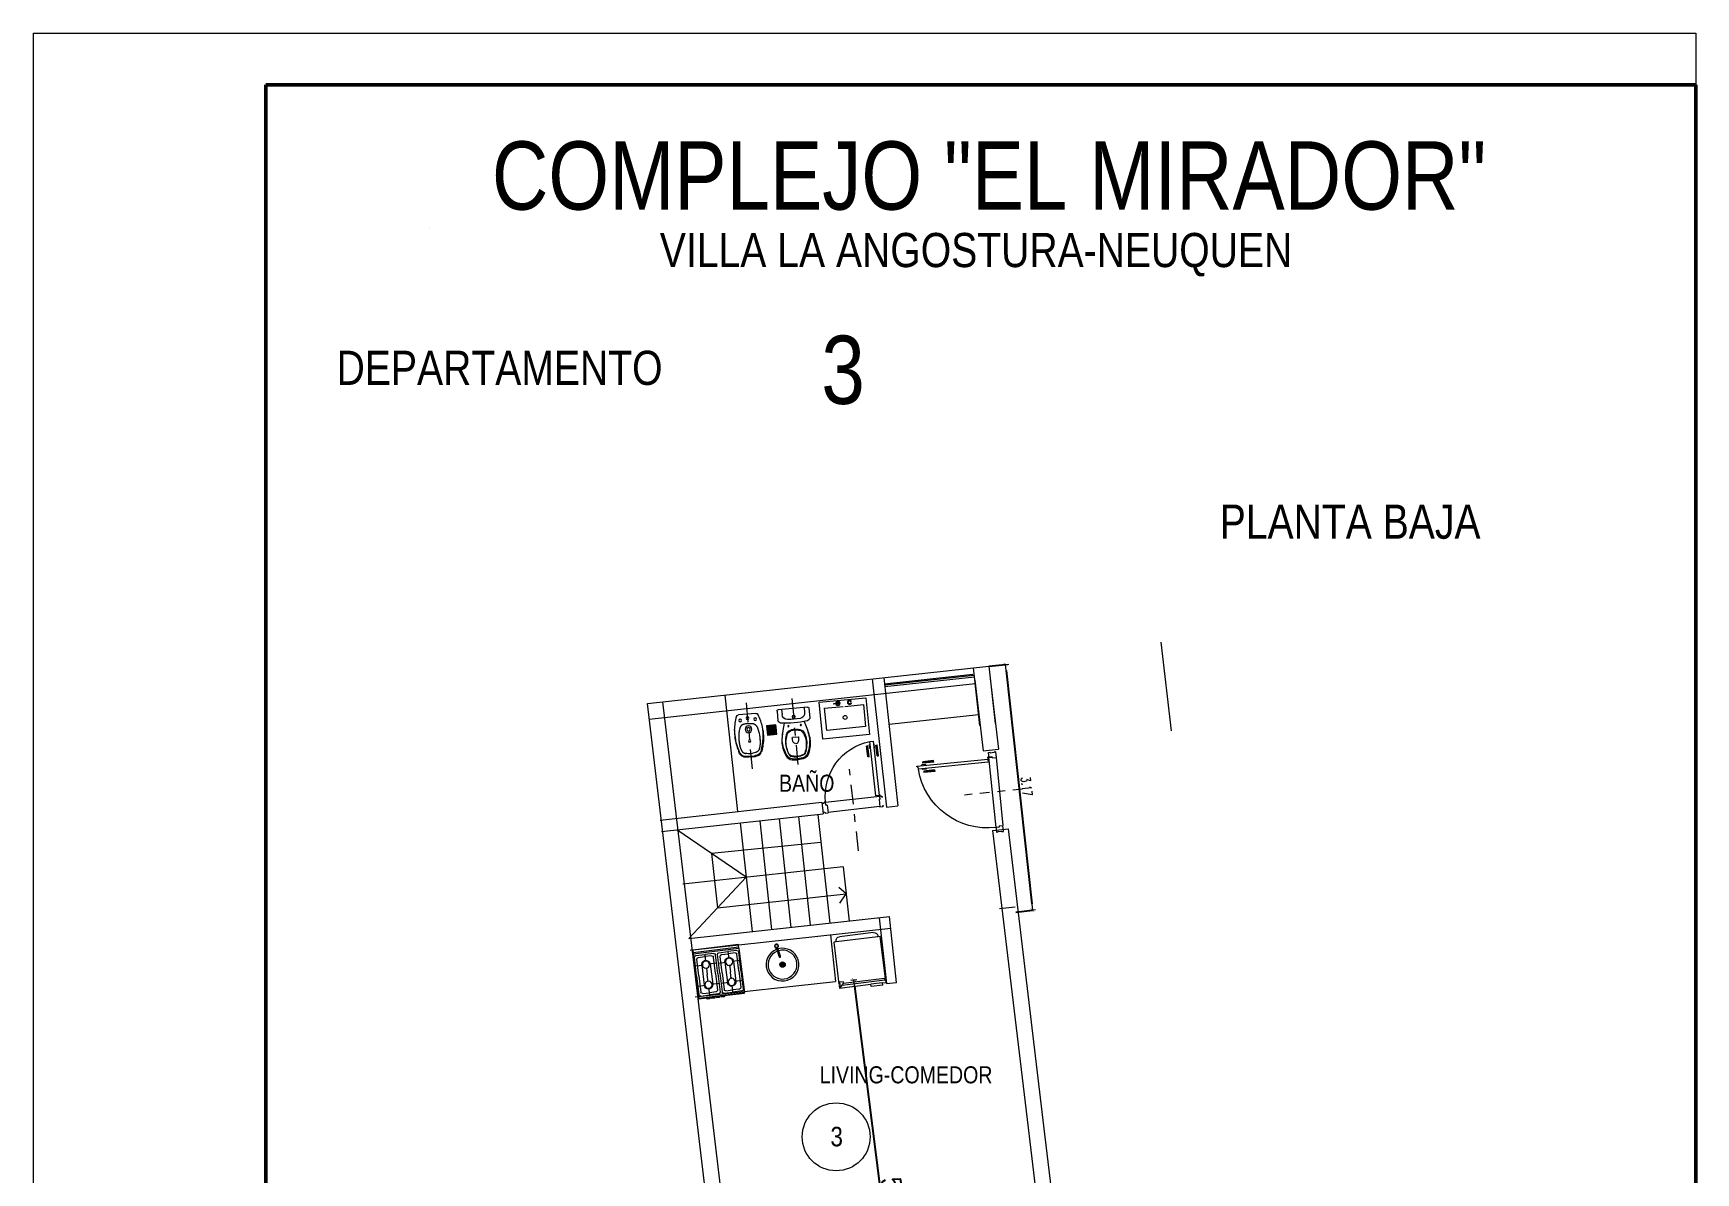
# Model space of a CAD drawing. Header units: millimetres. Extents: x 4525 to 9082, y 179 to 563.
# Drawn here: x 5240.97 to 5262.27, y 504.27 to 518.87 of the extents above; entities that cross this region are included whole.
import ezdxf

# ---------------------------------------------------------------- set-up
doc = ezdxf.new("R2010")
doc.units = ezdxf.units.MM
doc.header["$LTSCALE"] = 100
doc.linetypes.add('ACAD_ISO04W100', pattern=[30, 24, -3, 0, -3])
doc.linetypes.add('DASHDOT2', pattern=[0.5, 0.25, -0.125, 0, -0.125])
doc.layers.get('DEFPOINTS').update_dxf_attribs({"lineweight": 5})
for name, color, linetype, lineweight in [('000-Ejes', 251, 'ACAD_ISO04W100', 5), ('004-Carpinterias', 1, 'Continuous', 18), ('004-Carpinterias Puertas', 1, 'Continuous', 13), ('005-Sanitarios', 1, 'Continuous', 18), ('006-Cotas parciales', 7, 'Continuous', 5), ('A01-Barrido', 250, 'Continuous', 5), ('A01-Carpinterias', 1, 'Continuous', 18), ('E02-Columnas texto', 1, 'Continuous', 9), ('EQ-cocinas', 24, 'Continuous', 18), ('HATCH MUROS', 251, 'Continuous', 9), ('LINEA', 8, 'Continuous', 5), ('SANIT', 12, 'Continuous', 13), ('SANIT-INT', 11, 'Continuous', 5)]:
    doc.layers.add(name, color=color, linetype=linetype, lineweight=lineweight)
doc.layers.add('CONT-MNR', color=47, linetype='Continuous')
doc.styles.add('AREAL', font='ARIALN.TTF')
doc.styles.add('COTAS', font='ROMANS.shx', dxfattribs={"width": 0.7})
doc.dimstyles.new('COTA40', dxfattribs={"dimscale": 0.4, "dimtxt": 0.3, "dimasz": 0.2, "dimexe": 0, "dimexo": 0, "dimgap": 0.09, "dimtad": 1, "dimzin": 0, "dimdsep": 46, "dimtxsty": 'COTAS', "dimblk1": 'COTA_N', "dimblk2": 'COTA_N', "dimsah": 1, "dimcen": 0.1, "dimclrd": 1, "dimclre": 8, "dimclrt": 5, "dimaunit": 1, "dimadec": 3, "dimazin": 0, "dimtfac": 1, "dimtix": 1, "dimtmove": 2, "dimatfit": 3, "dimldrblk": 'COTA_N', "dimfxl": 0, "dimtolj": 1, "dimtzin": 0, "dimarcsym": 0})

# ---------------------------------------------------------------- blocks, each defined once
blk = doc.blocks.new('INOD-MONACO-AP-PLANTA-CON-DPTO')
at = {"layer": 'SANIT'}
for p, q in [((-0.188, 0), (0.188, 0)), ((-0.204, -0.015), (-0.204, -0.142)), ((-0.174, -0.172), (-0.197, -0.156)), ((-0.13, -0.179), (-0.156, -0.27)), ((0.127, -0.18), (0.152, -0.27)), ((0.174, -0.172), (0.197, -0.156)), ((0.204, -0.015), (0.204, -0.142))]:
    blk.add_line(p, q, dxfattribs=at)
for points in [[(-0.104, -0.3, 0.02892), (-0.111, -0.31, 0.156998), (-0.133, -0.488, 0.072829), (-0.105, -0.587, 0.204333), (-0.084, -0.607, 0.080392), (-0.002, -0.622)], [(-0.002, -0.27, 0.121524), (-0.085, -0.286, 0.060693)], [(-0.002, -0.27, -0.121524), (0.081, -0.286, -0.060693)], [(0.099, -0.3, -0.02892), (0.107, -0.31, -0.156998), (0.129, -0.488, -0.072829), (0.101, -0.587, -0.204333), (0.08, -0.607, -0.080392), (-0.002, -0.622)], [(-0.124, -0.609, 0.122968), (-0.091, -0.634, 0.092568), (-0.002, -0.647, 0.093376)], [(0.12, -0.609, -0.122968), (0.087, -0.634, -0.092568), (-0.002, -0.647, -0.093376)]]:
    blk.add_lwpolyline(points, format="xyb", dxfattribs=at)
for centre, radius, start, end in [((-0.189, -0.017), 0.0168, 83.451, 131.9108), ((0.189, -0.017), 0.0168, 48.0892, 96.549), ((-0.188, -0.015), 0.017, 140.4696, 180), ((-0.188, -0.142), 0.017, 180, 235.4915), ((-0.165, -0.158), 0.017, 235.4915, 261.4564), ((0, 0.94), 1.127, 261.4564, 278.5436), ((0.165, -0.158), 0.017, 278.5436, 304.5085), ((0.188, -0.142), 0.017, 304.5085, 0), ((0.188, -0.015), 0.017, 0, 39.5304), ((0.107, -0.415), 0.285, 170.2891, 184.611), ((0.408, -0.421), 0.583, 165.0356, 174.6982), ((-0.061, -0.336), 0.0558, 115.8294, 139.7492), ((0.057, -0.336), 0.0558, 40.2508, 64.1706), ((-0.412, -0.421), 0.583, 5.3018, 14.9644), ((-0.111, -0.415), 0.285, 357.2885, 9.7109), ((0.245, -0.406), 0.422, 184.3014, 206.071), ((-0.025, -0.535), 0.123, 207.5391, 216.6672), ((0.021, -0.535), 0.123, 323.3328, 332.4609), ((-0.249, -0.406), 0.422, 333.929, 356.9789)]:
    blk.add_arc(centre, radius, start, end, dxfattribs=at)
at = {"layer": 'SANIT-INT'}
for p, q in [((-0.145, 0), (-0.145, -0.067)), ((0.145, 0), (0.145, -0.067)), ((0.002, -0.368), (-0.034, -0.369)), ((0.002, -0.368), (0.037, -0.369))]:
    blk.add_line(p, q, dxfattribs=at)
for points in [[(-0.156, -0.27, 0.058031), (-0.185, -0.429, 0.099768), (-0.142, -0.607, 0.155256), (-0.096, -0.647, 0.093906), (-0.002, -0.66, 0.093906)], [(-0.003, -0.279, 0.08742), (-0.06, -0.286, 0.121524)], [(0.152, -0.27, -0.058031), (0.181, -0.429, -0.099768), (0.138, -0.607, -0.155256), (0.092, -0.647, -0.093906), (-0.002, -0.66, -0.093906)], [(-0.002, -0.279, -0.08742), (0.056, -0.286, -0.121524)]]:
    blk.add_lwpolyline(points, format="xyb", dxfattribs=at)
for centre, radius in [((0, -0.11), 0.02), ((-0.082, -0.221), 0.00743), ((0.078, -0.221), 0.00743)]:
    blk.add_circle(centre, radius, dxfattribs=at)
for centre, radius, start, end in [((-0.075, -0.067), 0.07, 180, 265.7397), ((0, 0.94), 1.08, 265.7397, 274.2603), ((0.075, -0.067), 0.07, 274.2603, 0), ((0.219, -0.443), 0.35, 174.9532, 203.9732), ((0.162, -0.448), 0.293, 156.8405, 172.9203), ((-0.036, -0.358), 0.0764, 108.7508, 160.6658), ((-0.034, -0.374), 0.005, 91.9734, 179.8282), ((0.152, -0.375), 0.191, 179.8282, 196.8593), ((-0.149, -0.375), 0.191, 343.1407, 0.1718), ((0.037, -0.374), 0.005, 0.1718, 88.0266), ((0.032, -0.358), 0.0764, 19.3342, 71.2492), ((-0.223, -0.443), 0.35, 336.0268, 5.0468), ((-0.166, -0.448), 0.293, 7.0797, 23.1595), ((-0.071, -0.572), 0.0321, 203.9732, 250.1669), ((0.005, -0.362), 0.255, 250.1669, 268.5519), ((-0.019, -0.427), 0.0118, 196.8593, 200.5908), ((0.002, -0.419), 0.0346, 200.5908, 269.6445), ((-0.009, -0.362), 0.255, 271.4481, 289.8331), ((0.001, -0.419), 0.0346, 270.3555, 339.4092), ((0.023, -0.427), 0.0118, 339.4092, 343.1407), ((0.067, -0.572), 0.0321, 289.8331, 336.0268)]:
    blk.add_arc(centre, radius, start, end, dxfattribs=at)
blk = doc.blocks.new('BIDE-MONACO-PLANTA')
at = {"layer": 'SANIT'}
blk.add_line((-0.113, 0), (0.113, 0), dxfattribs=at)
for points in [[(-0.14, -0.477), (-0.141, -0.475), (-0.142, -0.472), (-0.143, -0.469), (-0.144, -0.465), (-0.145, -0.462), (-0.146, -0.459), (-0.147, -0.456), (-0.148, -0.452), (-0.149, -0.449), (-0.15, -0.446), (-0.15, -0.443), (-0.151, -0.44), (-0.152, -0.436), (-0.153, -0.433), (-0.154, -0.43), (-0.155, -0.427), (-0.156, -0.423), (-0.156, -0.42), (-0.157, -0.417), (-0.158, -0.414), (-0.159, -0.41), (-0.16, -0.407), (-0.161, -0.404), (-0.161, -0.401), (-0.162, -0.397), (-0.163, -0.394), (-0.164, -0.391), (-0.164, -0.388), (-0.165, -0.385), (-0.166, -0.381), (-0.167, -0.378), (-0.167, -0.375), (-0.168, -0.372), (-0.169, -0.368), (-0.169, -0.365), (-0.17, -0.362), (-0.17, -0.359), (-0.171, -0.356), (-0.172, -0.352), (-0.172, -0.349), (-0.173, -0.346), (-0.173, -0.344)], [(0.14, -0.477), (0.141, -0.475), (0.142, -0.472), (0.143, -0.469), (0.144, -0.465), (0.145, -0.462), (0.146, -0.459), (0.147, -0.456), (0.148, -0.453), (0.148, -0.449), (0.149, -0.446), (0.15, -0.443), (0.151, -0.44), (0.152, -0.436), (0.153, -0.433), (0.154, -0.43), (0.154, -0.427), (0.155, -0.423), (0.156, -0.42), (0.157, -0.417), (0.158, -0.414), (0.159, -0.41), (0.16, -0.407), (0.16, -0.404), (0.161, -0.401), (0.162, -0.398), (0.163, -0.394), (0.163, -0.391), (0.164, -0.388), (0.165, -0.385), (0.166, -0.381), (0.166, -0.378), (0.167, -0.375), (0.168, -0.372), (0.168, -0.369), (0.169, -0.365), (0.17, -0.362), (0.17, -0.359), (0.171, -0.356), (0.171, -0.353), (0.172, -0.349), (0.172, -0.346), (0.173, -0.344)], [(0, -0.541), (-0.044, -0.54), (-0.048, -0.54), (-0.051, -0.539), (-0.054, -0.539), (-0.057, -0.539)], [(0, -0.541), (0.044, -0.54), (0.047, -0.54), (0.051, -0.539), (0.054, -0.539), (0.057, -0.539)], [(0, -0.541), (0, -0.541)], [(0, -0.541), (0, -0.541)]]:
    blk.add_lwpolyline(points, dxfattribs=at)
for centre, radius, start, end in [((-0.113, -0.027), 0.0267, 89.9746, 160.7192), ((0.636, -0.288), 0.82, 160.7445, 172.7215), ((1.187, -0.228), 1.365, 179.1204, 182.2097), ((0.113, -0.027), 0.0267, 19.2555, 90), ((-0.636, -0.288), 0.82, 7.2785, 19.2555), ((-0.985, -0.224), 1.163, 357.2424, 1.9588), ((1.187, -0.221), 1.365, 182.5037, 185.1806), ((-1.187, -0.22), 1.365, 354.7941, 357.4709), ((-0.022, -0.432), 0.126, 201.0557, 217.1205), ((-0.058, -0.455), 0.0844, 219.519, 265.0728), ((-0.05, -0.408), 0.131, 263.6264, 267.3039), ((0.05, -0.408), 0.131, 272.6707, 276.3482), ((0.058, -0.455), 0.0844, 274.9018, 320.4556), ((0.022, -0.432), 0.126, 322.8542, 338.9189)]:
    blk.add_arc(centre, radius, start, end, dxfattribs=at)
at = {"layer": 'SANIT-INT'}
for points in [[(0, -0.122), (-0.013, -0.122), (-0.025, -0.122), (-0.034, -0.123), (-0.042, -0.124), (-0.048, -0.125), (-0.053, -0.125), (-0.057, -0.126), (-0.061, -0.127), (-0.064, -0.128), (-0.067, -0.128), (-0.069, -0.129), (-0.071, -0.13), (-0.073, -0.13), (-0.074, -0.131), (-0.076, -0.132), (-0.077, -0.132), (-0.078, -0.133), (-0.079, -0.134), (-0.08, -0.134), (-0.081, -0.135), (-0.083, -0.136), (-0.083, -0.136), (-0.084, -0.137), (-0.085, -0.138), (-0.086, -0.138), (-0.087, -0.139), (-0.088, -0.14), (-0.088, -0.14), (-0.089, -0.141), (-0.09, -0.142), (-0.091, -0.142), (-0.091, -0.143), (-0.092, -0.143), (-0.092, -0.144), (-0.093, -0.145), (-0.094, -0.146), (-0.094, -0.146), (-0.095, -0.147), (-0.096, -0.148), (-0.097, -0.149), (-0.097, -0.15), (-0.098, -0.151), (-0.099, -0.152), (-0.1, -0.153), (-0.101, -0.155), (-0.102, -0.156), (-0.102, -0.157), (-0.103, -0.158), (-0.104, -0.16), (-0.105, -0.161), (-0.105, -0.162), (-0.106, -0.164), (-0.107, -0.165), (-0.107, -0.166), (-0.108, -0.168), (-0.109, -0.169), (-0.109, -0.17), (-0.11, -0.171), (-0.11, -0.173), (-0.111, -0.174), (-0.112, -0.175), (-0.112, -0.177), (-0.113, -0.178), (-0.113, -0.179), (-0.114, -0.181), (-0.114, -0.182), (-0.115, -0.183), (-0.115, -0.185), (-0.116, -0.186), (-0.116, -0.188), (-0.117, -0.19), (-0.117, -0.191), (-0.118, -0.193), (-0.118, -0.196), (-0.119, -0.198), (-0.12, -0.2), (-0.12, -0.203), (-0.121, -0.205), (-0.121, -0.208), (-0.122, -0.21), (-0.123, -0.213), (-0.123, -0.216), (-0.124, -0.218), (-0.124, -0.221), (-0.125, -0.223), (-0.125, -0.226), (-0.126, -0.229), (-0.126, -0.231), (-0.127, -0.234), (-0.127, -0.236), (-0.128, -0.239), (-0.128, -0.242), (-0.129, -0.244), (-0.129, -0.247), (-0.129, -0.249), (-0.13, -0.252), (-0.13, -0.255), (-0.13, -0.257), (-0.131, -0.26), (-0.131, -0.261)], [(0, -0.122), (0.013, -0.122), (0.025, -0.122), (0.034, -0.123), (0.042, -0.124), (0.048, -0.125), (0.053, -0.125), (0.057, -0.126), (0.061, -0.127), (0.064, -0.128), (0.067, -0.128), (0.069, -0.129), (0.071, -0.13), (0.073, -0.131), (0.074, -0.131), (0.076, -0.132), (0.077, -0.132), (0.078, -0.133), (0.079, -0.134), (0.08, -0.134), (0.081, -0.135), (0.082, -0.136), (0.083, -0.136), (0.084, -0.137), (0.085, -0.138), (0.086, -0.138), (0.087, -0.139), (0.088, -0.14), (0.088, -0.14), (0.089, -0.141), (0.09, -0.142), (0.09, -0.142), (0.091, -0.143), (0.092, -0.144), (0.092, -0.144), (0.093, -0.145), (0.094, -0.146), (0.094, -0.146), (0.095, -0.147), (0.096, -0.148), (0.097, -0.149), (0.097, -0.15), (0.098, -0.151), (0.099, -0.152), (0.1, -0.153), (0.101, -0.155), (0.101, -0.156), (0.102, -0.157), (0.103, -0.158), (0.104, -0.16), (0.105, -0.161), (0.105, -0.162), (0.106, -0.164), (0.107, -0.165), (0.107, -0.166), (0.108, -0.168), (0.109, -0.169), (0.109, -0.17), (0.11, -0.171), (0.11, -0.173), (0.111, -0.174), (0.112, -0.175), (0.112, -0.177), (0.113, -0.178), (0.113, -0.179), (0.114, -0.181), (0.114, -0.182), (0.115, -0.183), (0.115, -0.185), (0.116, -0.186), (0.116, -0.188), (0.117, -0.19), (0.117, -0.191), (0.118, -0.193), (0.118, -0.196), (0.119, -0.198), (0.12, -0.2), (0.12, -0.203), (0.121, -0.205), (0.121, -0.208), (0.122, -0.211), (0.123, -0.213), (0.123, -0.216), (0.124, -0.218), (0.124, -0.221), (0.125, -0.224), (0.125, -0.226), (0.126, -0.229), (0.126, -0.231), (0.127, -0.234), (0.127, -0.237), (0.128, -0.239), (0.128, -0.242), (0.128, -0.244), (0.129, -0.247), (0.129, -0.25), (0.13, -0.252), (0.13, -0.255), (0.13, -0.257), (0.131, -0.26), (0.131, -0.261)], [(-0.13, -0.255), (-0.134, -0.281), (-0.134, -0.282), (-0.134, -0.284), (-0.134, -0.285), (-0.134, -0.287), (-0.134, -0.289), (-0.134, -0.291), (-0.134, -0.293), (-0.135, -0.295), (-0.135, -0.297), (-0.135, -0.3), (-0.135, -0.302), (-0.135, -0.305), (-0.135, -0.307), (-0.135, -0.31), (-0.135, -0.313), (-0.135, -0.315), (-0.135, -0.318), (-0.135, -0.32), (-0.135, -0.323), (-0.135, -0.326), (-0.135, -0.328), (-0.135, -0.331), (-0.135, -0.334), (-0.135, -0.336), (-0.135, -0.339), (-0.135, -0.341), (-0.134, -0.344), (-0.134, -0.347), (-0.134, -0.349), (-0.134, -0.352), (-0.134, -0.354), (-0.134, -0.357), (-0.134, -0.36), (-0.134, -0.362), (-0.134, -0.365), (-0.134, -0.367), (-0.133, -0.37), (-0.133, -0.373), (-0.133, -0.375), (-0.133, -0.378), (-0.132, -0.38), (-0.132, -0.383), (-0.132, -0.386), (-0.132, -0.388), (-0.131, -0.391), (-0.131, -0.393), (-0.13, -0.396), (-0.13, -0.399), (-0.13, -0.401), (-0.129, -0.404), (-0.129, -0.406), (-0.128, -0.409), (-0.128, -0.412), (-0.127, -0.414), (-0.127, -0.417), (-0.126, -0.419), (-0.126, -0.422), (-0.125, -0.424), (-0.125, -0.426), (-0.124, -0.429), (-0.124, -0.431), (-0.123, -0.432), (-0.123, -0.434), (-0.122, -0.436), (-0.122, -0.437), (-0.121, -0.439), (-0.121, -0.44), (-0.121, -0.441), (-0.12, -0.443), (-0.12, -0.444), (-0.119, -0.445), (-0.119, -0.447), (-0.118, -0.448), (-0.118, -0.449), (-0.117, -0.451), (-0.117, -0.452), (-0.116, -0.453), (-0.116, -0.454), (-0.115, -0.456), (-0.114, -0.457), (-0.114, -0.458), (-0.113, -0.46), (-0.113, -0.461), (-0.112, -0.462), (-0.111, -0.464), (-0.11, -0.465), (-0.11, -0.466), (-0.109, -0.467), (-0.108, -0.469), (-0.107, -0.47), (-0.107, -0.471), (-0.106, -0.473), (-0.105, -0.474), (-0.104, -0.475), (-0.103, -0.477), (-0.102, -0.478), (-0.101, -0.479), (-0.099, -0.48), (-0.098, -0.482), (-0.097, -0.483), (-0.095, -0.484), (-0.094, -0.486), (-0.092, -0.487), (-0.09, -0.488), (-0.088, -0.49), (-0.085, -0.491), (-0.082, -0.493), (-0.079, -0.494), (-0.075, -0.496), (-0.071, -0.497), (-0.065, -0.499), (-0.064, -0.499)], [(0.13, -0.255), (0.133, -0.281), (0.134, -0.283), (0.134, -0.284), (0.134, -0.285), (0.134, -0.287), (0.134, -0.289), (0.134, -0.291), (0.134, -0.293), (0.134, -0.295), (0.135, -0.297), (0.135, -0.3), (0.135, -0.302), (0.135, -0.305), (0.135, -0.308), (0.135, -0.31), (0.135, -0.313), (0.135, -0.315), (0.135, -0.318), (0.135, -0.321), (0.135, -0.323), (0.135, -0.326), (0.135, -0.328), (0.135, -0.331), (0.135, -0.334), (0.134, -0.336), (0.134, -0.339), (0.134, -0.341), (0.134, -0.344), (0.134, -0.347), (0.134, -0.349), (0.134, -0.352), (0.134, -0.354), (0.134, -0.357), (0.134, -0.36), (0.134, -0.362), (0.134, -0.365), (0.133, -0.367), (0.133, -0.37), (0.133, -0.373), (0.133, -0.375), (0.133, -0.378), (0.132, -0.38), (0.132, -0.383), (0.132, -0.386), (0.131, -0.388), (0.131, -0.391), (0.131, -0.393), (0.13, -0.396), (0.13, -0.399), (0.129, -0.401), (0.129, -0.404), (0.129, -0.406), (0.128, -0.409), (0.128, -0.412), (0.127, -0.414), (0.127, -0.417), (0.126, -0.419), (0.126, -0.422), (0.125, -0.424), (0.124, -0.426), (0.124, -0.429), (0.123, -0.431), (0.123, -0.433), (0.122, -0.434), (0.122, -0.436), (0.122, -0.437), (0.121, -0.439), (0.121, -0.44), (0.12, -0.442), (0.12, -0.443), (0.119, -0.444), (0.119, -0.445), (0.119, -0.447), (0.118, -0.448), (0.118, -0.449), (0.117, -0.451), (0.117, -0.452), (0.116, -0.453), (0.115, -0.455), (0.115, -0.456), (0.114, -0.457), (0.114, -0.458), (0.113, -0.46), (0.112, -0.461), (0.112, -0.462), (0.111, -0.464), (0.11, -0.465), (0.11, -0.466), (0.109, -0.468), (0.108, -0.469), (0.107, -0.47), (0.106, -0.471), (0.105, -0.473), (0.105, -0.474), (0.104, -0.475), (0.103, -0.477), (0.101, -0.478), (0.1, -0.479), (0.099, -0.481), (0.098, -0.482), (0.097, -0.483), (0.095, -0.484), (0.094, -0.486), (0.092, -0.487), (0.09, -0.488), (0.088, -0.49), (0.085, -0.491), (0.082, -0.493), (0.079, -0.494), (0.075, -0.496), (0.07, -0.497), (0.065, -0.499), (0.063, -0.499)], [(0, -0.55), (-0.008, -0.55), (-0.015, -0.55), (-0.022, -0.549), (-0.027, -0.549), (-0.032, -0.549), (-0.036, -0.549), (-0.04, -0.549), (-0.044, -0.549), (-0.048, -0.549), (-0.051, -0.549), (-0.054, -0.549), (-0.057, -0.549)], [(0, -0.55), (0.008, -0.55), (0.015, -0.55), (0.021, -0.549), (0.027, -0.549), (0.032, -0.549), (0.036, -0.549), (0.04, -0.549), (0.044, -0.549), (0.047, -0.549), (0.051, -0.549), (0.054, -0.549), (0.057, -0.549)]]:
    blk.add_lwpolyline(points, dxfattribs=at)
for centre, radius in [((-0.097, -0.073), 0.0182), ((0, -0.195), 0.0437), ((0, -0.195), 0.0229), ((0, -0.052), 0.0172), ((0.097, -0.073), 0.0182), ((0, -0.344), 0.0151)]:
    blk.add_circle(centre, radius, dxfattribs=at)
for centre, radius, start, end in [((-0.054, -0.459), 0.0941, 195.0663, 210.9763), ((-0.058, -0.455), 0.0938, 214.5877, 265.0728), ((-0.05, -0.408), 0.141, 263.6264, 267.3039), ((0, -0.277), 0.232, 253.6948, 269.9596), ((0, -0.277), 0.232, 270.015, 286.2798), ((0.05, -0.408), 0.141, 272.6707, 276.3482), ((0.058, -0.455), 0.0938, 274.9018, 325.387), ((-0.018, -0.426), 0.174, 331.8708, 340.547)]:
    blk.add_arc(centre, radius, start, end, dxfattribs=at)
for points in [[(-0.178, -0.184), (-0.184, -0.295), (-0.183, -0.316), (-0.179, -0.352), (-0.173, -0.381), (-0.167, -0.407), (-0.157, -0.446), (-0.146, -0.484)], [(0.178, -0.184), (0.184, -0.295), (0.183, -0.316), (0.179, -0.352), (0.173, -0.381), (0.167, -0.407), (0.157, -0.446), (0.146, -0.484)]]:
    blk.add_spline(points, degree=3, dxfattribs=at)
blk = doc.blocks.new('REJILLA')
at = {"layer": 'SANIT-INT', "linetype": 'Continuous'}
for p, q in [((-0.06, -0.06), (-0.06, 0.06)), ((-0.06, 0.06), (0.06, 0.06)), ((-0.06, -0.06), (0.06, 0.06)), ((-0.06, 0.06), (0.06, -0.06)), ((-0.047, 0.016), (-0.047, -0.016)), ((-0.035, 0.036), (-0.035, -0.036)), ((-0.022, 0.045), (-0.022, -0.045)), ((-0.01, 0.049), (-0.01, -0.049)), ((0.003, 0.05), (0.003, -0.05)), ((0.015, 0.048), (0.015, -0.048)), ((0.028, 0.042), (0.028, -0.042)), ((0.04, 0.03), (0.04, -0.03)), ((0.06, 0.06), (0.06, -0.06)), ((0.06, -0.06), (-0.06, -0.06))]:
    blk.add_line(p, q, dxfattribs=at)
for radius in [0.06, 0.05]:
    blk.add_circle((0, 0), radius, dxfattribs=at)
blk = doc.blocks.new('MONACO COMPLETO')
at = {"layer": '000-Ejes', "linetype": 'DASHDOT2', "ltscale": 0.01}
for p, q in [((-0.127, 0.59), (0.765, 0.59)), ((-0.127, 0), (0.765, 0))]:
    blk.add_line(p, q, dxfattribs=at)
at = {"layer": '004-Carpinterias', "ltscale": 0.01, "rotation": 90}
blk.add_blockref('INOD-MONACO-AP-PLANTA-CON-DPTO', (0, 0), dxfattribs=at)
at = {"layer": '005-Sanitarios', "rotation": 90}
blk.add_blockref('REJILLA', (0.25, 0.295), dxfattribs=at)
at = {"layer": 'LINEA', "ltscale": 0.01, "rotation": 90}
blk.add_blockref('BIDE-MONACO-PLANTA', (0.02, 0.59), dxfattribs=at)
blk = doc.blocks.new('PUERTA 0.70 DURLOCK')
at = {"layer": '000-Ejes', "linetype": 'DASHDOT2', "ltscale": 0.01}
blk.add_line((0.38, -0.647), (0.38, 0.407), dxfattribs=at)
at = {"layer": '004-Carpinterias', "linetype": 'Continuous'}
for p, q in [((0.009, 0.675), (-0.009, 0.675)), ((-0.009, 0.535), (-0.009, 0.675)), ((0.009, 0.535), (0.009, 0.675)), ((0.039, 0.69), (0.029, 0.69)), ((0.029, 0.642), (0.029, 0.69)), ((0.039, 0.642), (0.029, 0.642)), ((0.081, 0.69), (0.091, 0.69)), ((0.081, 0.642), (0.091, 0.642)), ((0.091, 0.642), (0.091, 0.69)), ((0.111, 0.675), (0.129, 0.675)), ((0.111, 0.535), (0.111, 0.675)), ((0.129, 0.535), (0.129, 0.675)), ((0.009, 0.535), (-0.009, 0.535)), ((0.111, 0.535), (0.129, 0.535)), ((0.01, 0.01), (0, 0.01)), ((0, 0), (0, 0.01)), ((0.03, 0.02), (0.01, 0.02)), ((0.01, 0.01), (0.01, 0.02)), ((0.03, -0.02), (0.03, 0.02)), ((0.73, 0.02), (0.75, 0.02)), ((0.73, -0.02), (0.73, 0.02)), ((0.75, 0.01), (0.75, 0.02)), ((0.75, 0.01), (0.76, 0.01)), ((0.76, 0), (0.76, 0.01)), ((0, -0.11), (0, -0.1)), ((0, -0.11), (0.01, -0.11)), ((0.01, -0.11), (0.01, -0.12)), ((0.01, -0.12), (0.045, -0.12)), ((0.045, -0.02), (0.03, -0.02)), ((0.045, -0.02), (0.045, -0.12)), ((0.715, -0.02), (0.715, -0.12)), ((0.715, -0.02), (0.73, -0.02)), ((0.75, -0.12), (0.715, -0.12)), ((0.76, -0.11), (0.75, -0.11)), ((0.75, -0.11), (0.75, -0.12)), ((0.76, -0.11), (0.76, -0.1))]:
    blk.add_line(p, q, dxfattribs=at)
at = {"layer": '004-Carpinterias', "ltscale": 0.01, "const_width": 0.02}
for points in [[(0, 0.535), (0, 0.675)], [(0.122, 0.535), (0.12, 0.675)]]:
    blk.add_lwpolyline(points, dxfattribs=at)
at = {"layer": '004-Carpinterias', "linetype": 'Continuous'}
blk.add_lwpolyline([(0.039, 0.729), (0.039, 0.029), (0.081, 0.029), (0.081, 0.729)], close=True, dxfattribs=at)
at = {"layer": 'A01-Barrido', "linetype": 'Continuous'}
for p, q in [((0.73, 0.02), (0.03, 0.02)), ((0.715, -0.11), (0.045, -0.11))]:
    blk.add_line(p, q, dxfattribs=at)
blk.add_circle((0.032, 0.028), 0.0075, dxfattribs=at)
blk.add_arc((0.023, 0.024), 0.707, 359.6656, 85.2747, dxfattribs=at)
blk = doc.blocks.new('PUERTA 1.04 0.90 PT')
at = {"layer": '000-Ejes', "linetype": 'DASHDOT2', "ltscale": 0.005}
blk.add_line((804.584, 1061.02), (803.739, 1061.02), dxfattribs=at)
at = {"layer": '004-Carpinterias', "color": 1, "linetype": 'Continuous'}
for p, q in [((803.266, 1060.606), (803.266, 1060.591)), ((803.281, 1060.606), (803.266, 1060.606)), ((803.266, 1060.606), (803.266, 1060.591)), ((803.281, 1060.633), (803.281, 1060.606)), ((803.331, 1060.633), (803.331, 1060.643)), ((803.379, 1060.643), (803.331, 1060.643)), ((803.331, 1060.591), (803.331, 1060.581)), ((803.379, 1060.581), (803.331, 1060.581)), ((803.486, 1060.681), (803.346, 1060.681)), ((803.346, 1060.663), (803.346, 1060.681)), ((803.486, 1060.663), (803.346, 1060.663)), ((803.346, 1060.561), (803.346, 1060.543)), ((803.486, 1060.561), (803.346, 1060.561)), ((803.486, 1060.543), (803.346, 1060.543)), ((803.379, 1060.633), (803.379, 1060.643)), ((803.379, 1060.591), (803.379, 1060.581)), ((803.486, 1060.663), (803.486, 1060.681)), ((803.486, 1060.561), (803.486, 1060.543))]:
    blk.add_line(p, q, dxfattribs=at)
at = {"layer": '004-Carpinterias', "linetype": 'Continuous'}
for p, q in [((803.266, 1060.591), (804.181, 1060.591)), ((804.181, 1060.633), (803.281, 1060.633))]:
    blk.add_line(p, q, dxfattribs=at)
at = {"layer": '004-Carpinterias', "ltscale": 0.01, "const_width": 0.02}
for points in [[(803.486, 1060.672), (803.346, 1060.672)], [(803.486, 1060.552), (803.346, 1060.552)]]:
    blk.add_lwpolyline(points, dxfattribs=at)
at = {"layer": 'A01-Barrido', "linetype": 'Continuous'}
for p, q in [((804.197, 1061.473), (804.196, 1060.568)), ((804.286, 1060.583), (804.287, 1061.458))]:
    blk.add_line(p, q, dxfattribs=at)
for points in [[(804.181, 1060.578), (804.181, 1060.613), (804.186, 1060.613), (804.186, 1060.58)], [(804.194, 1060.573), (804.226, 1060.573), (804.226, 1060.568), (804.192, 1060.568)]]:
    blk.add_lwpolyline(points, dxfattribs=at)
blk.add_circle((804.186, 1060.573), 0.0075, dxfattribs=at)
blk.add_arc((804.177, 1060.575), 0.898, 88.7484, 176.2981, dxfattribs=at)
at = {"layer": 'A01-Carpinterias', "linetype": 'Continuous'}
for p, q in [((804.197, 1061.473), (804.197, 1061.533)), ((804.197, 1061.533), (804.217, 1061.533)), ((804.237, 1061.473), (804.197, 1061.473)), ((804.217, 1061.528), (804.217, 1061.533)), ((804.217, 1061.528), (804.267, 1061.528)), ((804.237, 1061.458), (804.237, 1061.473)), ((804.237, 1061.458), (804.287, 1061.458)), ((804.267, 1061.533), (804.267, 1061.528)), ((804.267, 1061.533), (804.287, 1061.533)), ((804.287, 1061.533), (804.287, 1061.458)), ((804.287, 1061.533), (804.287, 1061.533)), ((804.181, 1060.591), (804.181, 1060.633)), ((804.196, 1060.568), (804.196, 1060.548)), ((804.236, 1060.568), (804.196, 1060.568)), ((804.196, 1060.548), (804.196, 1060.508)), ((804.196, 1060.548), (804.196, 1060.548)), ((804.217, 1060.513), (804.217, 1060.508)), ((804.217, 1060.513), (804.267, 1060.513)), ((804.236, 1060.583), (804.286, 1060.583)), ((804.236, 1060.583), (804.236, 1060.568)), ((804.267, 1060.508), (804.267, 1060.513)), ((804.286, 1060.508), (804.286, 1060.583)), ((804.196, 1060.508), (804.206, 1060.508)), ((804.196, 1060.508), (804.217, 1060.508)), ((804.267, 1060.508), (804.286, 1060.508)), ((804.286, 1060.508), (804.276, 1060.508))]:
    blk.add_line(p, q, dxfattribs=at)
blk = doc.blocks.new('Hela1')
at = {"layer": 'SANIT'}
for p, q in [((-0.22, 0), (0.22, 0)), ((-0.3, -0.61), (-0.3, -0.06)), ((-0.3, -0.06), (-0.27, -0.06)), ((-0.27, -0.06), (-0.27, -0.05)), ((-0.27, -0.06), (0.27, -0.06)), ((0.27, -0.05), (0.27, -0.06)), ((0.27, -0.06), (0.3, -0.06)), ((0.3, -0.06), (0.3, -0.61)), ((-0.3, -0.61), (-0.29, -0.61)), ((-0.29, -0.63), (-0.3, -0.63)), ((-0.3, -0.63), (-0.3, -0.66)), ((-0.29, -0.61), (-0.29, -0.63)), ((0.29, -0.61), (0.29, -0.63)), ((0.29, -0.61), (0.3, -0.61)), ((0.3, -0.63), (0.29, -0.63)), ((0.3, -0.63), (0.3, -0.66)), ((-0.255, -0.66), (-0.3, -0.66)), ((-0.255, -0.69), (-0.255, -0.66)), ((-0.255, -0.69), (-0.105, -0.69)), ((-0.105, -0.69), (-0.105, -0.66)), ((0.3, -0.66), (-0.105, -0.66))]:
    blk.add_line(p, q, dxfattribs=at)
for centre, start, end in [((-0.22, -0.05), 90, 180), ((0.22, -0.05), 0, 90)]:
    blk.add_arc(centre, 0.05, start, end, dxfattribs=at)
at = {"layer": 'SANIT-INT'}
for p, q in [((-0.29, -0.61), (0.24, -0.61)), ((-0.29, -0.63), (0.26, -0.63)), ((0.24, -0.61), (0.24, -0.585)), ((0.24, -0.585), (0.29, -0.585)), ((0.29, -0.66), (0.24, -0.61)), ((0.29, -0.585), (0.29, -0.61)), ((0.29, -0.63), (0.29, -0.66)), ((-0.255, -0.66), (-0.105, -0.66))]:
    blk.add_line(p, q, dxfattribs=at)
blk = doc.blocks.new('Anaf1')
at = {"layer": 'SANIT', "linetype": 'ByBlock'}
for p, q in [((-0.295, 0), (0.295, 0)), ((-0.295, -0.05), (-0.295, 0)), ((0.295, 0), (0.295, -0.625)), ((-0.295, -0.05), (-0.295, -0.616)), ((-0.286, -0.333), (-0.286, -0.092)), ((-0.266, -0.072), (-0.15, -0.072)), ((-0.034, -0.072), (-0.15, -0.072)), ((-0.014, -0.333), (-0.014, -0.092)), ((0.014, -0.333), (0.014, -0.092)), ((0.034, -0.072), (0.15, -0.072)), ((0.266, -0.072), (0.15, -0.072)), ((0.286, -0.333), (0.286, -0.092)), ((-0.286, -0.333), (-0.286, -0.574)), ((-0.014, -0.333), (-0.014, -0.574)), ((0.014, -0.333), (0.014, -0.574)), ((0.286, -0.333), (0.286, -0.574)), ((-0.295, -0.625), (-0.295, -0.616)), ((-0.035, -0.625), (-0.295, -0.625)), ((-0.266, -0.594), (-0.15, -0.594)), ((-0.034, -0.594), (-0.15, -0.594)), ((-0.035, -0.625), (-0.035, -0.643)), ((0.001, -0.643), (0.001, -0.625)), ((0.028, -0.625), (0.001, -0.625)), ((0.028, -0.625), (0.028, -0.643)), ((0.034, -0.594), (0.15, -0.594)), ((0.064, -0.643), (0.064, -0.625)), ((0.091, -0.625), (0.064, -0.625)), ((0.091, -0.625), (0.091, -0.643)), ((0.127, -0.643), (0.127, -0.625)), ((0.154, -0.625), (0.127, -0.625)), ((0.266, -0.594), (0.15, -0.594)), ((0.154, -0.625), (0.154, -0.643)), ((0.295, -0.625), (0.19, -0.625)), ((0.19, -0.643), (0.19, -0.625)), ((-0.035, -0.643), (0.001, -0.643)), ((0.028, -0.643), (0.064, -0.643)), ((0.091, -0.643), (0.127, -0.643)), ((0.154, -0.643), (0.19, -0.643))]:
    blk.add_line(p, q, dxfattribs=at)
for centre in [(-0.15, -0.203), (0.15, -0.203), (-0.15, -0.463), (0.15, -0.463)]:
    blk.add_circle(centre, 0.046, dxfattribs=at)
for centre, start, end in [((-0.266, -0.092), 90, 180), ((-0.034, -0.092), 0, 90), ((0.034, -0.092), 90, 180), ((0.266, -0.092), 0, 90), ((-0.266, -0.574), 180, 270), ((-0.034, -0.574), 270, 0), ((0.034, -0.574), 180, 270), ((0.266, -0.574), 270, 0)]:
    blk.add_arc(centre, 0.02, start, end, dxfattribs=at)
at = {"layer": 'SANIT-INT'}
for p, q in [((-0.295, -0.032), (0.295, -0.032)), ((-0.295, -0.05), (0.295, -0.05)), ((-0.286, -0.203), (-0.19, -0.203)), ((-0.258, -0.333), (-0.258, -0.12)), ((-0.238, -0.1), (-0.15, -0.1)), ((-0.205, -0.203), (-0.205, -0.463)), ((-0.15, -0.072), (-0.15, -0.163)), ((-0.062, -0.1), (-0.15, -0.1)), ((-0.014, -0.203), (-0.11, -0.203)), ((-0.095, -0.203), (-0.095, -0.463)), ((-0.042, -0.333), (-0.042, -0.12)), ((0.014, -0.203), (0.11, -0.203)), ((0.042, -0.333), (0.042, -0.12)), ((0.062, -0.1), (0.15, -0.1)), ((0.095, -0.203), (0.095, -0.463)), ((0.15, -0.072), (0.15, -0.163)), ((0.237, -0.1), (0.15, -0.1)), ((0.286, -0.203), (0.19, -0.203)), ((0.205, -0.203), (0.205, -0.463)), ((0.258, -0.333), (0.258, -0.12)), ((-0.258, -0.333), (-0.258, -0.546)), ((-0.15, -0.243), (-0.15, -0.333)), ((-0.15, -0.423), (-0.15, -0.333)), ((-0.042, -0.333), (-0.042, -0.546)), ((0.042, -0.333), (0.042, -0.546)), ((0.15, -0.243), (0.15, -0.333)), ((0.15, -0.423), (0.15, -0.333)), ((0.258, -0.333), (0.258, -0.546)), ((0.295, -0.616), (-0.295, -0.616)), ((-0.286, -0.463), (-0.19, -0.463)), ((-0.238, -0.566), (-0.15, -0.566)), ((-0.15, -0.594), (-0.15, -0.503)), ((-0.062, -0.566), (-0.15, -0.566)), ((-0.014, -0.463), (-0.11, -0.463)), ((0.001, -0.625), (-0.035, -0.625)), ((0.014, -0.463), (0.11, -0.463)), ((0.064, -0.625), (0.028, -0.625)), ((0.062, -0.566), (0.15, -0.566)), ((0.127, -0.625), (0.091, -0.625)), ((0.15, -0.594), (0.15, -0.503)), ((0.237, -0.566), (0.15, -0.566)), ((0.19, -0.625), (0.154, -0.625)), ((0.286, -0.463), (0.19, -0.463))]:
    blk.add_line(p, q, dxfattribs=at)
for centre, radius, start, end in [((-0.238, -0.12), 0.02, 90, 180), ((-0.15, -0.203), 0.055, 0, 180), ((-0.062, -0.12), 0.02, 0, 90), ((0.062, -0.12), 0.02, 90, 180), ((0.15, -0.203), 0.055, 0, 180), ((0.237, -0.121), 0.0209, 2.4007, 90.3937), ((-0.238, -0.546), 0.02, 180, 270), ((-0.15, -0.463), 0.055, 180, 0), ((-0.062, -0.546), 0.02, 270, 0), ((0.062, -0.546), 0.02, 180, 270), ((0.15, -0.463), 0.055, 180, 0), ((0.237, -0.545), 0.0209, 269.6063, 357.5993)]:
    blk.add_arc(centre, radius, start, end, dxfattribs=at)
blk = doc.blocks.new('COTA_N')
for p, q in [((-1, 0), (0, 0)), ((0, 0.5), (0, -0.5))]:
    blk.add_line(p, q)
at = {"const_width": 0.065}
blk.add_lwpolyline([(0.14, 0.14), (0.28, 0.28), (0, 0), (-0.14, -0.14), (-0.28, -0.28)], dxfattribs=at)
blk = doc.blocks.new('*D593')
at = {"layer": '006-Cotas parciales', "color": 8, "lineweight": -2, "ltscale": 100}
for p, q in [((5253.211, 510.763), (5253.426, 510.787)), ((5253.555, 507.614), (5253.771, 507.637))]:
    blk.add_line(p, q, dxfattribs=at)
at = {"layer": '006-Cotas parciales', "color": 1, "lineweight": -2, "ltscale": 100}
blk.add_line((5253.435, 510.707), (5253.762, 507.717), dxfattribs=at)
at = {"layer": 'DEFPOINTS', "color": 0, "ltscale": 100}
for p in [(5253.211, 510.763), (5253.555, 507.614), (5253.771, 507.637)]:
    blk.add_point(p, dxfattribs=at)
at = {"layer": '006-Cotas parciales', "color": 1, "lineweight": -2, "ltscale": 100, "xscale": 0.08000000000000002, "yscale": 0.08000000000000002, "zscale": 0.08000000000000002}
for p, rotation in [((5253.426, 510.787), 96.24284083655499), ((5253.771, 507.637), 276.242840836555)]:
    blk.add_blockref('COTA_N', p, dxfattribs=dict(at, rotation=rotation))
at = {"layer": '006-Cotas parciales', "color": 5, "ltscale": 100, "insert": (5253.694, 509.222), "char_height": 0.12, "attachment_point": 5, "rotation": 276.2428, "style": 'COTAS'}
blk.add_mtext('\\A1;3.17', dxfattribs=at)
blk = doc.blocks.new('*D595')
at = {"layer": '006-Cotas parciales', "color": 1, "lineweight": -2, "ltscale": 100}
blk.add_line((5251.492, 506.666), (5252.176, 501.219), dxfattribs=at)
at = {"layer": 'DEFPOINTS', "color": 0, "ltscale": 100}
for p in [(5251.482, 506.746, -0.011), (5252.186, 501.14), (5252.186, 501.14)]:
    blk.add_point(p, dxfattribs=at)
at = {"layer": '006-Cotas parciales', "color": 1, "lineweight": -2, "ltscale": 100, "xscale": 0.08000000000000002, "yscale": 0.08000000000000002, "zscale": 0.08000000000000002}
for p, rotation in [((5251.482, 506.746), 97.15871389359539), ((5252.186, 501.14), 277.1587138935954)]:
    blk.add_blockref('COTA_N', p, dxfattribs=dict(at, rotation=rotation))
at = {"layer": '006-Cotas parciales', "color": 5, "ltscale": 100, "insert": (5251.989, 503.962), "char_height": 0.12, "attachment_point": 5, "rotation": 277.1587, "style": 'COTAS'}
blk.add_mtext('\\A1;{\\H2x;5.65}', dxfattribs=at)

msp = doc.modelspace()

# ---------------------------------------------------------------- linework, layer by layer
at = {"layer": 'CONT-MNR', "ltscale": 100}
msp.add_line((5246.042, 516.383, -1.005), (5246.042, 516.383, -1.005), dxfattribs=at)
at = {"layer": 'E02-Columnas texto', "ltscale": 100}
msp.add_line((5250.566, 506.945), (5250.565, 506.945), dxfattribs=at)
at = {"layer": 'HATCH MUROS', "color": 0, "ltscale": 100}
for p, q in [((5240.968, 518.873), (5262.268, 518.873)), ((5240.968, 518.873), (5240.968, 489.206)), ((5262.268, 518.873), (5262.268, 489.206)), ((5248.837, 510.285), (5253.211, 510.763)), ((5251.718, 510.6), (5251.898, 508.959)), ((5251.867, 510.616), (5252.047, 508.976)), ((5253.012, 510.741), (5253.092, 510.006)), ((5253.211, 510.763), (5253.291, 510.028)), ((5248.859, 510.086), (5253.034, 510.542)), ((5249.994, 508.902), (5249.831, 510.393)), ((5251.932, 510.02), (5253.077, 510.145)), ((5253.138, 509.679), (5253.337, 509.701)), ((5249, 508.793), (5251.073, 509.02)), ((5249.017, 508.644), (5251.089, 508.871)), ((5251.02, 508.864), (5251.173, 507.472)), ((5251.02, 508.864), (5251.173, 507.472)), ((5251.073, 509.02), (5251.089, 508.871)), ((5251.898, 508.959), (5252.047, 508.976)), ((5250.102, 508.059), (5249.215, 508.666)), ((5250.026, 508.755), (5250.178, 507.363)), ((5250.275, 508.782), (5250.427, 507.39)), ((5250.523, 508.809), (5250.675, 507.417)), ((5250.772, 508.836), (5250.924, 507.445)), ((5253.26, 508.657), (5253.459, 508.679)), ((5251.345, 508.195), (5249.292, 507.97)), ((5250.102, 508.059), (5249.368, 507.274)), ((5251.345, 508.195), (5251.421, 507.499)), ((5253.349, 507.661), (5253.548, 507.682)), ((5249.368, 507.274), (5251.937, 507.555)), ((5249.368, 507.274), (5251.392, 507.496)), ((5249.384, 507.125), (5251.954, 507.406)), ((5251.806, 507.541), (5251.899, 506.699)), ((5252.03, 506.713), (5251.937, 507.555)), ((5251.182, 507.322), (5251.247, 506.725)), ((5249.449, 506.529), (5251.247, 506.725)), ((5251.899, 506.699), (5252.03, 506.713))]:
    msp.add_line(p, q, dxfattribs=at)
at = {"layer": 'HATCH MUROS', "color": 0, "lineweight": 50, "ltscale": 100}
for p, q in [((5243.946, 518.211), (5262.268, 518.211)), ((5243.946, 518.211), (5243.946, 489.206)), ((5262.268, 518.211), (5262.268, 489.206))]:
    msp.add_line(p, q, dxfattribs=at)
at = {"layer": 'HATCH MUROS', "color": 0, "linetype": 'ByBlock', "ltscale": 100}
for p, q in [((5255.413, 511.07), (5255.549, 509.935)), ((5253.031, 510.584), (5253.138, 509.679)), ((5253.229, 510.608), (5253.337, 509.701)), ((5250.34, 497.674), (5248.837, 510.285)), ((5250.183, 500.676), (5249.036, 510.308)), ((5253.26, 508.657), (5253.714, 504.85)), ((5253.459, 508.679), (5253.913, 504.874)), ((5253.714, 504.85), (5254.144, 501.245)), ((5253.913, 504.874), (5254.343, 501.269))]:
    msp.add_line(p, q, dxfattribs=at)
at = {"layer": 'HATCH MUROS', "color": 3, "ltscale": 100}
for p, q in [((5251.876, 510.536), (5253.008, 510.66)), ((5251.877, 510.525), (5253.018, 510.65)), ((5251.88, 510.504), (5253.026, 510.629))]:
    msp.add_line(p, q, dxfattribs=at)
at = {"layer": 'HATCH MUROS', "color": 2, "ltscale": 100}
for p, q in [((5251.06, 508.503), (5249.659, 508.362)), ((5249.659, 508.362), (5249.735, 507.667)), ((5249.735, 507.667), (5251.383, 507.847)), ((5251.383, 507.847), (5251.288, 507.929)), ((5251.303, 507.728), (5251.383, 507.847))]:
    msp.add_line(p, q, dxfattribs=at)
at = {"layer": 'HATCH MUROS', "color": 0, "ltscale": 100}
msp.add_circle((5251.255, 504.734, -1.919), 0.435, dxfattribs=at)
at = {"layer": 'SANIT', "ltscale": 0.01, "extrusion": (-0.009328, -0.0008925, 0.999956)}
for p, q in [((5251.224, 510.286, 0), (5251.299, 510.294, 0)), ((5251.225, 510.276, 0), (5251.224, 510.286, 0)), ((5251.3, 510.284, 0), (5251.225, 510.276, 0)), ((5251.299, 510.294, 0), (5251.3, 510.284, 0)), ((5251.404, 510.304, 0), (5251.405, 510.294, 0))]:
    msp.add_line(p, q, dxfattribs=at)
at = {"layer": 'SANIT', "ltscale": 0.01}
msp.add_lwpolyline([(5251.039, 510.303), (5251.636, 510.36), (5251.681, 509.888), (5251.084, 509.83)], close=True, dxfattribs=at)
at = {"layer": 'SANIT', "ltscale": 100}
msp.add_lwpolyline([(5250.491, 507.158), (5250.512, 507.096, 0.414214), (5250.518, 507.093, 0.414214), (5250.521, 507.099), (5250.501, 507.161)], format="xyb", dxfattribs=at)
msp.add_circle((5250.49, 507.178), 0.02, dxfattribs=at)
msp.add_arc((5250.568, 506.94), 0.21, 110.8276, 105.3688, dxfattribs=at)
at = {"layer": 'SANIT-INT'}
msp.add_lwpolyline([(5251.366, 510.249), (5251.605, 510.272), (5251.632, 509.99), (5251.134, 509.942), (5251.107, 510.224), (5251.346, 510.247)], dxfattribs=at)
at = {"layer": 'SANIT-INT', "ltscale": 100}
msp.add_lwpolyline([(5250.486, 507.158), (5250.524, 507.042, 0.414214), (5250.537, 507.035), (5250.537, 507.035, 0.414214), (5250.543, 507.048), (5250.505, 507.164)], format="xyb", dxfattribs=at)
for points in [[(5250.534, 506.937), (5250.534, 506.943, -0.466045), (5250.537, 506.945), (5250.561, 506.942, -0.839834), (5250.561, 506.938), (5250.537, 506.936, -0.466045)], [(5250.539, 506.958), (5250.542, 506.962, -0.466045), (5250.545, 506.962), (5250.563, 506.946, -0.839834), (5250.561, 506.943), (5250.54, 506.955, -0.466045)], [(5250.542, 506.918), (5250.539, 506.923, -0.466045), (5250.54, 506.926), (5250.561, 506.938, -0.839834), (5250.563, 506.934), (5250.545, 506.918, -0.466045)], [(5250.555, 506.971), (5250.56, 506.973, -0.466045), (5250.563, 506.971), (5250.568, 506.947, -0.839834), (5250.564, 506.946), (5250.554, 506.968, -0.466045)], [(5250.56, 506.907), (5250.555, 506.909, -0.466045), (5250.554, 506.912), (5250.564, 506.934, -0.839834), (5250.568, 506.933), (5250.563, 506.909, -0.466045)], [(5250.576, 506.973), (5250.581, 506.971, -0.466045), (5250.582, 506.968), (5250.572, 506.946, -0.839834), (5250.568, 506.947), (5250.573, 506.971, -0.466045)], [(5250.581, 506.909), (5250.576, 506.907, -0.466045), (5250.573, 506.909), (5250.568, 506.933, -0.839834), (5250.572, 506.934), (5250.582, 506.912, -0.466045)], [(5250.593, 506.962), (5250.596, 506.958, -0.466045), (5250.596, 506.955), (5250.575, 506.943, -0.839834), (5250.572, 506.946), (5250.59, 506.962, -0.466045)], [(5250.597, 506.923), (5250.593, 506.918, -0.466045), (5250.59, 506.918), (5250.572, 506.934, -0.839834), (5250.575, 506.938), (5250.596, 506.926, -0.466045)], [(5250.601, 506.943), (5250.601, 506.938, -0.466045), (5250.599, 506.936), (5250.575, 506.938, -0.839834), (5250.575, 506.942), (5250.599, 506.945, -0.466045)]]:
    msp.add_lwpolyline(points, format="xyb", close=True, dxfattribs=at)
at = {"layer": 'SANIT-INT', "extrusion": (-0.009328, -0.0008925, 0.999956)}
msp.add_circle((5251.141, 510.063, -49.441), 0.025, dxfattribs=at)
at = {"layer": 'SANIT-INT', "ltscale": 100}
for radius in [0.0345, 0.005]:
    msp.add_circle((5250.568, 506.94), radius, dxfattribs=at)
at = {"layer": 'SANIT-INT', "extrusion": (-0.009328, -0.0008925, 0.999956)}
for centre, radius, start, end in [((5251.049, 510.243, -49.441), 0.0275, 195.9407, 174.9894), ((5251.049, 510.243, -49.441), 0.0175, 22.0666, 168.8635), ((5251.049, 510.243, -49.441), 0.0175, 202.0666, 348.8635), ((5251.198, 510.257, -49.442), 0.0275, 15.9407, 354.9894), ((5251.198, 510.257, -49.442), 0.0175, 22.0666, 168.8635), ((5251.198, 510.257, -49.442), 0.0175, 202.0666, 348.8635)]:
    msp.add_arc(centre, radius, start, end, dxfattribs=at)
at = {"layer": 'SANIT-INT', "ltscale": 100}
for centre, radius, start, end in [((5250.49, 507.178), 0.025, 311.6764, 264.52), ((5250.568, 506.94), 0.185, 111.1968, 104.9996)]:
    msp.add_arc(centre, radius, start, end, dxfattribs=at)

# ---------------------------------------------------------------- block references
at = {"layer": '004-Carpinterias', "xscale": -1, "rotation": 6.364123231100569}
msp.add_blockref('PUERTA 0.70 DURLOCK', (5251.848, 509.083), dxfattribs=at)
at = {"layer": '004-Carpinterias Puertas', "xscale": -1, "rotation": 185.6519651102634}
msp.add_blockref('PUERTA 1.04 0.90 PT', (4348.476, 1485.809), dxfattribs=at)
at = {"layer": '005-Sanitarios', "xscale": -1, "rotation": 95.20932781476691}
msp.add_blockref('MONACO COMPLETO', (5250.7, 510.223), dxfattribs=at)
at = {"layer": 'EQ-cocinas', "extrusion": (-0.017585, 0.144879, 0.989293), "xscale": -1, "rotation": 179.999995318409}
msp.add_blockref('Hela1', (-5274.383, 127.745, -18.942), dxfattribs=at)
at = {"layer": 'EQ-cocinas', "xscale": -1, "rotation": 7.018144736544523}
msp.add_blockref('Anaf1', (5249.711, 507.16), dxfattribs=at)

# ---------------------------------------------------------------- texts
at = {"style": 'AREAL'}
for s, height, p in [('COMPLEJO "EL MIRADOR"', 0.875, (5246.844, 516.613, -2.75)), ('VILLA LA ANGOSTURA-NEUQUEN', 0.4375, (5248.996, 515.877, -1.375)), ('3', 0.875, (5251.065, 514.124, -2.75)), ('DEPARTAMENTO ', 0.4375, (5244.855, 514.368, -1.375)), ('PLANTA BAJA', 0.4375, (5256.169, 512.397, -1.375)), ('BAÑO', 0.2188, (5250.523, 509.155, -0.687)), ('LIVING-COMEDOR', 0.21875, (5251.044, 505.419, -0.687)), ('3', 0.25, (5251.182, 504.612, -3.019))]:
    msp.add_text(s, height=height, dxfattribs=at).set_placement(p)

# ---------------------------------------------------------------- dimensions: what is measured, and where the dimension line sits
at = {"layer": '006-Cotas parciales', "ltscale": 100}
dim = msp.add_aligned_dim(p1=(5253.211, 510.763), p2=(5253.555, 507.614), distance=0.217, dimstyle='COTA40', dxfattribs=at)
dim.commit()
dim.dimension.update_dxf_attribs({"geometry": '*D593', "text_midpoint": (5253.694, 509.222)})
dim = msp.add_aligned_dim(p1=(5251.482, 506.746, -0.011), p2=(5252.186, 501.14), distance=0, text='{\\H2x;<>}', dimstyle='COTA40', dxfattribs=at)
dim.commit()
dim.dimension.update_dxf_attribs({"geometry": '*D595', "text_midpoint": (5251.989, 503.962)})

doc.saveas('drawing.dxf')
